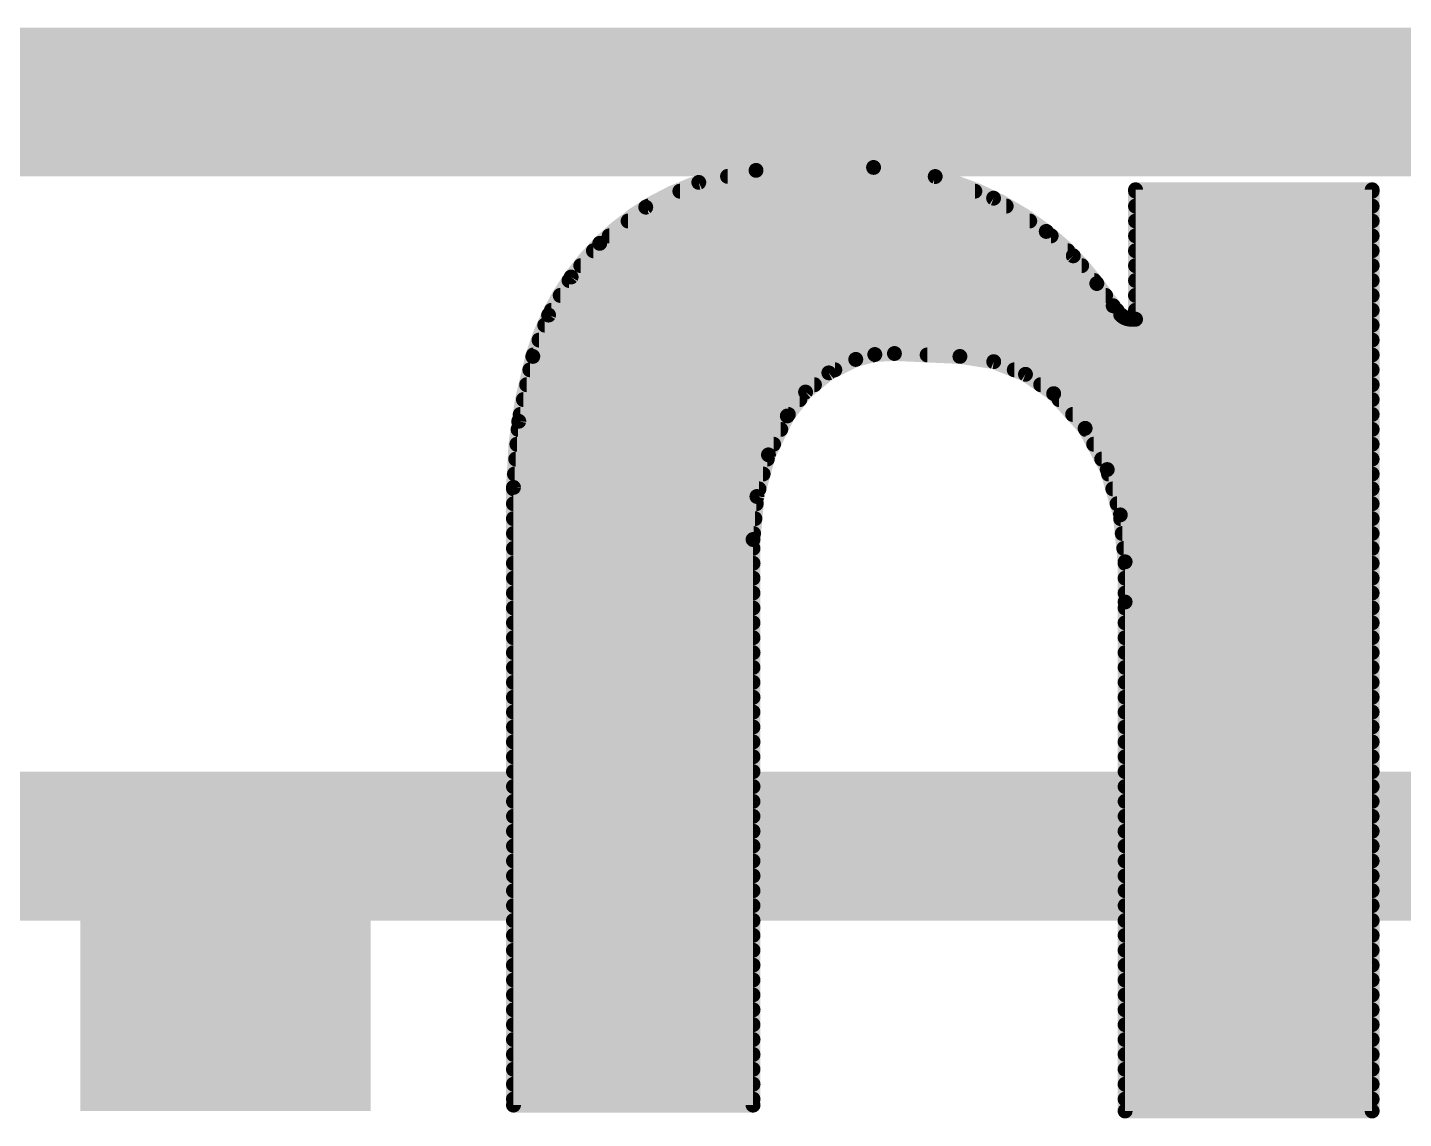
# Model space of a CAD drawing. Extents: x -15.6 to 66.2, y -11.4 to 53.5.
# Drawn here: x 24.454 to 26.802, y 23.665 to 25.527 of the extents above; entities that cross this region are included whole.
import ezdxf

# ---------------------------------------------------------------- set-up
doc = ezdxf.new("R2010")
doc.units = 0
doc.layers.add('1', color=12, linetype='CONTINUOUS')
doc.layers.add('22', color=40, linetype='CONTINUOUS')

# ---------------------------------------------------------------- blocks, each defined once
blk = doc.blocks.new('RECT')
blk.add_solid([(-0.5, -0.5), (0.5, -0.5), (-0.5, 0.5), (0.5, 0.5)])

msp = doc.modelspace()

# ---------------------------------------------------------------- linework, layer by layer
at = {"layer": '1', "const_width": 0.254}
for points in [[(20.32, 25.4), (39.37, 25.4)], [(22.86, 24.13), (41.91, 24.13)]]:
    msp.add_lwpolyline(points, dxfattribs=at)
at = {"layer": '22'}
for points, const_width in [([(25.6972, 25.2832, 0.1741), (25.4305, 25.1587)], 0.0254), ([(25.8978, 25.2882, 0.0335), (25.6972, 25.2832)], 0.0254), ([(25.697, 25.2895, 1), (25.6974, 25.2769)], 0.0127), ([(25.6966, 25.2895, 1), (25.6978, 25.2769)], 0.0127), ([(25.6985, 25.277, 1), (25.6959, 25.2894)], 0.0127), ([(25.6978, 25.2769, 1), (25.6966, 25.2895)], 0.0127), ([(25.8987, 25.2945, 1), (25.8969, 25.2819)], 0.0127), ([(26.1925, 25.179, 0.1577), (25.8978, 25.2882)], 0.0254), ([(25.8981, 25.2945, 1), (25.8975, 25.2819)], 0.0127), ([(25.8975, 25.2819, 1), (25.8981, 25.2945)], 0.0127), ([(25.898, 25.2819, 1), (25.8976, 25.2945)], 0.0127), ([(25.5982, 25.2689, 1), (25.6008, 25.2565)], 0.0127), ([(25.6022, 25.2569, 1), (25.5968, 25.2684)], 0.0127), ([(25.6486, 25.2794, 1), (25.6486, 25.2666)], 0.0127), ([(26.0052, 25.2787, 1), (26.0008, 25.2668)], 0.0127), ([(26.001, 25.2666, 1), (26.001, 25.2794)], 0.0127), ([(26.002, 25.2664, 1), (26.0039, 25.279)], 0.0127), ([(25.5672, 25.254, 1), (25.5672, 25.2413)], 0.0127), ([(26.0707, 25.2413, 1), (26.0707, 25.254)], 0.0127), ([(26.106, 25.2411, 1), (26.0992, 25.2304)], 0.0127), ([(26.1004, 25.2298, 1), (26.1048, 25.2417)], 0.0127), ([(26.3449, 25.2565, 1), (26.3449, 25.2437)], 0.0127), ([(26.3449, 25.2565, 1), (26.3449, 25.2437)], 0.0127), ([(26.3513, 25.2501, 1), (26.3386, 25.2501)], 0.0127), ([(26.3513, 25.2501, 1), (26.3386, 25.2501)], 0.0127), ([(26.3449, 25.254, 1), (26.3449, 25.2413)], 0.0127), ([(26.7551, 25.2501, 1), (26.7424, 25.2501)], 0.0127), ([(26.7551, 25.2501, 1), (26.7424, 25.2501)], 0.0127), ([(26.7487, 25.2437, 1), (26.7487, 25.2565)], 0.0127), ([(26.7487, 25.2437, 1), (26.7487, 25.2565)], 0.0127), ([(26.7487, 25.2413, 1), (26.7487, 25.254)], 0.0127), ([(25.5063, 25.2262, 1), (25.5117, 25.2147)], 0.0127), ([(25.5129, 25.2154, 1), (25.5051, 25.2254)], 0.0127), ([(25.5128, 25.2286, 1), (25.5128, 25.2158)], 0.0127), ([(26.1241, 25.2158, 1), (26.1241, 25.2286)], 0.0127), ([(26.3449, 25.2286, 1), (26.3449, 25.2158)], 0.0127), ([(26.7487, 25.2158, 1), (26.7487, 25.2286)], 0.0127), ([(25.4789, 25.2032, 1), (25.4789, 25.1904)], 0.0127), ([(26.1643, 25.1904, 1), (26.1643, 25.2032)], 0.0127), ([(26.3449, 25.2032, 1), (26.3449, 25.1904)], 0.0127), ([(26.7487, 25.1904, 1), (26.7487, 25.2032)], 0.0127), ([(25.4466, 25.1778, 1), (25.4466, 25.1651)], 0.0127), ([(26.1968, 25.1837, 1), (26.1882, 25.1743)], 0.0127), ([(26.2788, 25.0901, 0.0664), (26.1925, 25.179)], 0.0254), ([(26.1964, 25.184, 1), (26.1886, 25.174)], 0.0127), ([(26.1886, 25.174, 1), (26.1964, 25.184)], 0.0127), ([(26.1891, 25.1736, 1), (26.1959, 25.1844)], 0.0127), ([(26.2009, 25.1651, 1), (26.2009, 25.1778)], 0.0127), ([(26.3449, 25.1778, 1), (26.3449, 25.1651)], 0.0127), ([(26.7487, 25.1651, 1), (26.7487, 25.1778)], 0.0127), ([(25.4305, 25.1587, 0.1281), (25.3162, 24.9657)], 0.0254), ([(25.4197, 25.1524, 1), (25.4197, 25.1396)], 0.0127), ([(25.4266, 25.1637, 1), (25.4344, 25.1537)], 0.0127), ([(25.426, 25.1632, 1), (25.435, 25.1542)], 0.0127), ([(25.4353, 25.1546, 1), (25.4257, 25.1628)], 0.0127), ([(25.435, 25.1542, 1), (25.426, 25.1632)], 0.0127), ([(26.2291, 25.1396, 1), (26.2291, 25.1524)], 0.0127), ([(26.3449, 25.1524, 1), (26.3449, 25.1396)], 0.0127), ([(26.7487, 25.1396, 1), (26.7487, 25.1524)], 0.0127), ([(25.3981, 25.127, 1), (25.3981, 25.1142)], 0.0127), ([(26.2434, 25.1415, 1), (26.2338, 25.1333)], 0.0127), ([(26.2343, 25.1327, 1), (26.2429, 25.1421)], 0.0127), ([(26.2529, 25.1142, 1), (26.2529, 25.127)], 0.0127), ([(26.3449, 25.127, 1), (26.3449, 25.1142)], 0.0127), ([(26.7487, 25.1142, 1), (26.7487, 25.127)], 0.0127), ([(25.3781, 25.1016, 1), (25.3781, 25.0889)], 0.0127), ([(25.3768, 25.1053, 1), (25.3864, 25.0971)], 0.0127), ([(25.3871, 25.0979, 1), (25.3761, 25.1044)], 0.0127), ([(26.2745, 25.0889, 1), (26.2745, 25.1016)], 0.0127), ([(26.3449, 25.1016, 1), (26.3449, 25.0889)], 0.0127), ([(26.7487, 25.0889, 1), (26.7487, 25.1016)], 0.0127), ([(25.363, 25.0762, 1), (25.363, 25.0634)], 0.0127), ([(26.2839, 25.0939, 1), (26.2737, 25.0863)], 0.0127), ([(26.3068, 25.052, 0.0022), (26.2788, 25.0901)], 0.0254), ([(26.2839, 25.0939, 1), (26.2737, 25.0863)], 0.0127), ([(26.2737, 25.0863, 1), (26.2839, 25.0939)], 0.0127), ([(26.274, 25.086, 1), (26.2836, 25.0942)], 0.0127), ([(26.2937, 25.0634, 1), (26.2937, 25.0762)], 0.0127), ([(26.3449, 25.0762, 1), (26.3449, 25.0634)], 0.0127), ([(26.7487, 25.0634, 1), (26.7487, 25.0762)], 0.0127), ([(25.348, 25.0508, 1), (25.348, 25.038)], 0.0127), ([(26.3117, 25.0561, 1), (26.3019, 25.0479)], 0.0127), ([(26.3068, 25.052, 0.0333), (26.3195, 25.0368)], 0.0254), ([(26.3119, 25.0557, 1), (26.3017, 25.0483)], 0.0127), ([(26.3017, 25.0482, 1), (26.3119, 25.0558)], 0.0127), ([(26.3017, 25.0483, 1), (26.3119, 25.0557)], 0.0127), ([(26.3132, 25.038, 1), (26.3132, 25.0508)], 0.0127), ([(26.3449, 25.0508, 1), (26.3449, 25.038)], 0.0127), ([(26.7487, 25.038, 1), (26.7487, 25.0508)], 0.0127), ([(25.3377, 25.0395, 1), (25.3486, 25.033)], 0.0127), ([(25.3491, 25.034, 1), (25.3372, 25.0385)], 0.0127), ([(26.3231, 25.042, 1), (26.3159, 25.0316)], 0.0127), ([(26.3195, 25.0368, 0.205), (26.3373, 25.0292)], 0.0254), ([(26.3241, 25.0412, 1), (26.3149, 25.0324)], 0.0127), ([(26.3146, 25.0327, 1), (26.3244, 25.0409)], 0.0127), ([(26.3149, 25.0324, 1), (26.3241, 25.0412)], 0.0127), ([(26.3289, 25.0374, 1), (26.3264, 25.025)], 0.0127), ([(26.324, 25.026, 1), (26.3312, 25.0364)], 0.0127), ([(26.3373, 25.0356, 1), (26.3373, 25.0228)], 0.0127), ([(26.3373, 25.0356, 1), (26.3373, 25.0228)], 0.0127), ([(26.336, 25.023, 1), (26.3386, 25.0354)], 0.0127), ([(26.3373, 25.0229, 1), (26.3373, 25.0355)], 0.0127), ([(26.3386, 25.0292, 1), (26.3513, 25.0292)], 0.0127), ([(26.3386, 25.0292, 1), (26.3513, 25.0292)], 0.0127), ([(26.3449, 25.0228, 1), (26.3449, 25.0356)], 0.0127), ([(26.3449, 25.0228, 1), (26.3449, 25.0356)], 0.0127), ([(25.3366, 25.0254, 1), (25.3366, 25.0127)], 0.0127), ([(26.7487, 25.0127, 1), (26.7487, 25.0254)], 0.0127), ([(25.3269, 25, 1), (25.3269, 24.9872)], 0.0127), ([(26.7487, 24.9872, 1), (26.7487, 25)], 0.0127), ([(25.3162, 24.9657, 0.0668), (25.2832, 24.7421)], 0.0254), ([(25.3103, 24.968, 1), (25.3221, 24.9634)], 0.0127), ([(25.3101, 24.9675, 1), (25.3223, 24.9639)], 0.0127), ([(25.3224, 24.9644, 1), (25.31, 24.967)], 0.0127), ([(25.3223, 24.9639, 1), (25.3101, 24.9675)], 0.0127), ([(25.3172, 24.9746, 1), (25.3172, 24.9618)], 0.0127), ([(25.8674, 24.9606, 0.1719), (25.7505, 24.8641)], 0.0254), ([(25.8658, 24.9668, 1), (25.869, 24.9544)], 0.0127), ([(25.9334, 24.9707, 0.0992), (25.8674, 24.9606)], 0.0254), ([(25.8652, 24.9666, 1), (25.8696, 24.9546)], 0.0127), ([(25.8702, 24.9549, 1), (25.8646, 24.9663)], 0.0127), ([(25.8696, 24.9546, 1), (25.8652, 24.9666)], 0.0127), ([(25.8996, 24.9753, 1), (25.9002, 24.9626)], 0.0127), ([(25.8971, 24.9618, 1), (25.8971, 24.9746)], 0.0127), ([(25.9015, 24.9628, 1), (25.8983, 24.9751)], 0.0127), ([(25.9337, 24.977, 1), (25.9331, 24.9644)], 0.0127), ([(25.9334, 24.9707, 0.0006), (26.0452, 24.9657)], 0.0254), ([(25.9337, 24.977, 1), (25.9331, 24.9644)], 0.0127), ([(25.9337, 24.9644, 1), (25.9331, 24.977)], 0.0127), ([(25.9331, 24.9644, 1), (25.9337, 24.977)], 0.0127), ([(25.9893, 24.9746, 1), (25.9893, 24.9618)], 0.0127), ([(26.0462, 24.972, 1), (26.0442, 24.9594)], 0.0127), ([(26.2052, 24.9022, 0.1688), (26.0452, 24.9657)], 0.0254), ([(26.0455, 24.972, 1), (26.0449, 24.9594)], 0.0127), ([(26.0449, 24.9594, 1), (26.0455, 24.972)], 0.0127), ([(26.0449, 24.9594, 1), (26.0455, 24.972)], 0.0127), ([(26.1052, 24.9626, 1), (26.1005, 24.9508)], 0.0127), ([(26.1019, 24.9504, 1), (26.1038, 24.963)], 0.0127), ([(26.7487, 24.9618, 1), (26.7487, 24.9746)], 0.0127), ([(25.3112, 24.9492, 1), (25.3112, 24.9365)], 0.0127), ([(25.8186, 24.9433, 1), (25.8242, 24.932)], 0.0127), ([(25.8254, 24.9327, 1), (25.8174, 24.9425)], 0.0127), ([(25.8317, 24.9365, 1), (25.8317, 24.9492)], 0.0127), ([(26.1379, 24.9492, 1), (26.1379, 24.9365)], 0.0127), ([(26.1607, 24.9404, 1), (26.1535, 24.9299)], 0.0127), ([(26.1547, 24.9293, 1), (26.1594, 24.9411)], 0.0127), ([(26.7487, 24.9365, 1), (26.7487, 24.9492)], 0.0127), ([(25.3057, 24.9238, 1), (25.3057, 24.911)], 0.0127), ([(25.7777, 24.9098, 1), (25.7858, 24.9)], 0.0127), ([(25.7868, 24.901, 1), (25.7767, 24.9088)], 0.0127), ([(25.7969, 24.911, 1), (25.7969, 24.9238)], 0.0127), ([(26.183, 24.9238, 1), (26.183, 24.911)], 0.0127), ([(26.7487, 24.911, 1), (26.7487, 24.9238)], 0.0127), ([(25.3002, 24.8984, 1), (25.3002, 24.8856)], 0.0127), ([(25.7719, 24.8856, 1), (25.7719, 24.8984)], 0.0127), ([(26.2099, 24.9065, 1), (26.2005, 24.8979)], 0.0127), ([(26.2966, 24.7726, 0.1229), (26.2052, 24.9022)], 0.0254), ([(26.2093, 24.907, 1), (26.2011, 24.8974)], 0.0127), ([(26.2011, 24.8974, 1), (26.2093, 24.907)], 0.0127), ([(26.2016, 24.897, 1), (26.2088, 24.9074)], 0.0127), ([(26.2144, 24.8984, 1), (26.2144, 24.8856)], 0.0127), ([(26.7487, 24.8856, 1), (26.7487, 24.8984)], 0.0127), ([(25.2947, 24.873, 1), (25.2947, 24.8603)], 0.0127), ([(25.7505, 24.8641, 0.136), (25.6921, 24.6532)], 0.0254), ([(25.7455, 24.868, 1), (25.7555, 24.8602)], 0.0127), ([(25.7451, 24.8674, 1), (25.7559, 24.8608)], 0.0127), ([(25.7562, 24.8613, 1), (25.7448, 24.8669)], 0.0127), ([(25.7559, 24.8608, 1), (25.7451, 24.8674)], 0.0127), ([(25.7524, 24.8603, 1), (25.7524, 24.873)], 0.0127), ([(26.2375, 24.873, 1), (26.2375, 24.8603)], 0.0127), ([(26.7487, 24.8603, 1), (26.7487, 24.873)], 0.0127), ([(25.2911, 24.8476, 1), (25.2911, 24.8348)], 0.0127), ([(25.286, 24.8563, 1), (25.2984, 24.8537)], 0.0127), ([(25.2986, 24.8545, 1), (25.2859, 24.8555)], 0.0127), ([(25.7394, 24.8348, 1), (25.7394, 24.8476)], 0.0127), ([(26.2645, 24.846, 1), (26.2533, 24.84)], 0.0127), ([(26.2598, 24.8476, 1), (26.2598, 24.8348)], 0.0127), ([(26.2542, 24.8388, 1), (26.2636, 24.8473)], 0.0127), ([(26.7487, 24.8348, 1), (26.7487, 24.8476)], 0.0127), ([(25.2891, 24.8222, 1), (25.2891, 24.8094)], 0.0127), ([(25.7271, 24.8094, 1), (25.7271, 24.8222)], 0.0127), ([(26.2734, 24.8222, 1), (26.2734, 24.8094)], 0.0127), ([(26.7487, 24.8094, 1), (26.7487, 24.8222)], 0.0127), ([(25.2871, 24.7968, 1), (25.2871, 24.7841)], 0.0127), ([(25.7127, 24.8005, 1), (25.7241, 24.7949)], 0.0127), ([(25.7245, 24.796, 1), (25.7123, 24.7994)], 0.0127), ([(25.7164, 24.7841, 1), (25.7164, 24.7968)], 0.0127), ([(26.2871, 24.7968, 1), (26.2871, 24.7841)], 0.0127), ([(26.7487, 24.7841, 1), (26.7487, 24.7968)], 0.0127), ([(25.285, 24.7714, 1), (25.285, 24.7586)], 0.0127), ([(25.7093, 24.7586, 1), (25.7093, 24.7714)], 0.0127), ([(26.3027, 24.7744, 1), (26.2905, 24.7708)], 0.0127), ([(26.3271, 24.6151, 0.0895), (26.2966, 24.7726)], 0.0254), ([(26.3025, 24.7749, 1), (26.2907, 24.7703)], 0.0127), ([(26.2907, 24.7703, 1), (26.3025, 24.7749)], 0.0127), ([(26.291, 24.7696, 1), (26.3022, 24.7756)], 0.0127), ([(26.2988, 24.7714, 1), (26.2988, 24.7586)], 0.0127), ([(26.7487, 24.7586, 1), (26.7487, 24.7714)], 0.0127), ([(25.2896, 24.7421, 1), (25.2768, 24.7421)], 0.0127), ([(25.2896, 24.7421, 1), (25.2768, 24.7421)], 0.0127), ([(25.2832, 24.746, 1), (25.2832, 24.7333)], 0.0127), ([(25.7023, 24.7333, 1), (25.7023, 24.746)], 0.0127), ([(26.3061, 24.746, 1), (26.3061, 24.7333)], 0.0127), ([(26.7487, 24.7333, 1), (26.7487, 24.746)], 0.0127), ([(25.2769, 24.7426, 1), (25.2895, 24.7416)], 0.0127), ([(25.2769, 24.7422, 1), (25.2895, 24.742)], 0.0127), ([(25.705, 24.7261, 1), (25.6924, 24.7272)], 0.0127), ([(25.6926, 24.7283, 1), (25.7048, 24.7249)], 0.0127), ([(25.2832, 24.7206, 1), (25.2832, 24.7079)], 0.0127), ([(25.6976, 24.7079, 1), (25.6976, 24.7206)], 0.0127), ([(26.3134, 24.7206, 1), (26.3134, 24.7079)], 0.0127), ([(26.3252, 24.6959, 1), (26.3126, 24.6946)], 0.0127), ([(26.7487, 24.7079, 1), (26.7487, 24.7206)], 0.0127), ([(25.2832, 24.6952, 1), (25.2832, 24.6824)], 0.0127), ([(25.6953, 24.6824, 1), (25.6953, 24.6952)], 0.0127), ([(26.3128, 24.6935, 1), (26.325, 24.697)], 0.0127), ([(26.3195, 24.6952, 1), (26.3195, 24.6824)], 0.0127), ([(26.7487, 24.6824, 1), (26.7487, 24.6952)], 0.0127), ([(25.2832, 24.6698, 1), (25.2832, 24.6571)], 0.0127), ([(25.6985, 24.6532, 1), (25.6857, 24.6532)], 0.0127), ([(25.6985, 24.6532, 1), (25.6857, 24.6532)], 0.0127), ([(25.6858, 24.6538, 1), (25.6984, 24.6526)], 0.0127), ([(25.6858, 24.6532, 1), (25.6984, 24.6532)], 0.0127), ([(25.693, 24.6571, 1), (25.693, 24.6698)], 0.0127), ([(26.3222, 24.6698, 1), (26.3222, 24.6571)], 0.0127), ([(26.7487, 24.6571, 1), (26.7487, 24.6698)], 0.0127), ([(25.2832, 24.6444, 1), (25.2832, 24.6317)], 0.0127), ([(25.6921, 24.6317, 1), (25.6921, 24.6444)], 0.0127), ([(26.3248, 24.6444, 1), (26.3248, 24.6317)], 0.0127), ([(26.7487, 24.6317, 1), (26.7487, 24.6444)], 0.0127), ([(25.2832, 24.619, 1), (25.2832, 24.6062)], 0.0127), ([(25.6921, 24.6062, 1), (25.6921, 24.619)], 0.0127), ([(26.3335, 24.6151, 1), (26.3208, 24.6151)], 0.0127), ([(26.3271, 24.5466, 0.0064), (26.3271, 24.6151)], 0.0254), ([(26.3334, 24.6152, 1), (26.3208, 24.615)], 0.0127), ([(26.3271, 24.619, 1), (26.3271, 24.6062)], 0.0127), ([(26.3208, 24.6145, 1), (26.3334, 24.6157)], 0.0127), ([(26.3208, 24.615, 1), (26.3334, 24.6152)], 0.0127), ([(26.7487, 24.6062, 1), (26.7487, 24.619)], 0.0127), ([(25.2832, 24.5936, 1), (25.2832, 24.5809)], 0.0127), ([(25.6921, 24.5809, 1), (25.6921, 24.5936)], 0.0127), ([(26.3271, 24.5936, 1), (26.3271, 24.5809)], 0.0127), ([(26.7487, 24.5809, 1), (26.7487, 24.5936)], 0.0127), ([(25.2832, 24.5682, 1), (25.2832, 24.5555)], 0.0127), ([(25.6921, 24.5555, 1), (25.6921, 24.5682)], 0.0127), ([(26.3271, 24.5682, 1), (26.3271, 24.5555)], 0.0127), ([(26.7487, 24.5555, 1), (26.7487, 24.5682)], 0.0127), ([(25.2832, 24.5428, 1), (25.2832, 24.53)], 0.0127), ([(25.6921, 24.53, 1), (25.6921, 24.5428)], 0.0127), ([(26.3335, 24.5466, 1), (26.3208, 24.5466)], 0.0127), ([(26.3208, 24.5467, 1), (26.3334, 24.5465)], 0.0127), ([(26.3271, 24.5428, 1), (26.3271, 24.53)], 0.0127), ([(26.7487, 24.53, 1), (26.7487, 24.5428)], 0.0127), ([(25.2832, 24.5174, 1), (25.2832, 24.5047)], 0.0127), ([(25.6921, 24.5047, 1), (25.6921, 24.5174)], 0.0127), ([(26.3271, 24.5174, 1), (26.3271, 24.5047)], 0.0127), ([(26.7487, 24.5047, 1), (26.7487, 24.5174)], 0.0127), ([(25.2832, 24.492, 1), (25.2832, 24.4793)], 0.0127), ([(25.6921, 24.4793, 1), (25.6921, 24.492)], 0.0127), ([(26.3271, 24.492, 1), (26.3271, 24.4793)], 0.0127), ([(26.7487, 24.4793, 1), (26.7487, 24.492)], 0.0127), ([(25.2832, 24.4666, 1), (25.2832, 24.4538)], 0.0127), ([(25.6921, 24.4538, 1), (25.6921, 24.4666)], 0.0127), ([(26.3271, 24.4666, 1), (26.3271, 24.4538)], 0.0127), ([(26.7487, 24.4538, 1), (26.7487, 24.4666)], 0.0127), ([(25.2832, 24.4412, 1), (25.2832, 24.4285)], 0.0127), ([(25.6921, 24.4285, 1), (25.6921, 24.4412)], 0.0127), ([(26.3271, 24.4412, 1), (26.3271, 24.4285)], 0.0127), ([(26.7487, 24.4285, 1), (26.7487, 24.4412)], 0.0127), ([(25.2832, 24.4158, 1), (25.2832, 24.4031)], 0.0127), ([(25.6921, 24.4031, 1), (25.6921, 24.4158)], 0.0127), ([(26.3271, 24.4158, 1), (26.3271, 24.4031)], 0.0127), ([(26.7487, 24.4031, 1), (26.7487, 24.4158)], 0.0127), ([(25.2832, 24.3904, 1), (25.2832, 24.3776)], 0.0127), ([(25.6921, 24.3776, 1), (25.6921, 24.3904)], 0.0127), ([(26.3271, 24.3904, 1), (26.3271, 24.3776)], 0.0127), ([(26.7487, 24.3776, 1), (26.7487, 24.3904)], 0.0127), ([(25.2832, 24.365, 1), (25.2832, 24.3523)], 0.0127), ([(25.6921, 24.3523, 1), (25.6921, 24.365)], 0.0127), ([(26.3271, 24.365, 1), (26.3271, 24.3523)], 0.0127), ([(26.7487, 24.3523, 1), (26.7487, 24.365)], 0.0127), ([(25.2832, 24.3396, 1), (25.2832, 24.3269)], 0.0127), ([(25.6921, 24.3269, 1), (25.6921, 24.3396)], 0.0127), ([(26.3271, 24.3396, 1), (26.3271, 24.3269)], 0.0127), ([(26.7487, 24.3269, 1), (26.7487, 24.3396)], 0.0127), ([(25.2832, 24.3142, 1), (25.2832, 24.3014)], 0.0127), ([(25.6921, 24.3014, 1), (25.6921, 24.3142)], 0.0127), ([(26.3271, 24.3142, 1), (26.3271, 24.3014)], 0.0127), ([(26.7487, 24.3014, 1), (26.7487, 24.3142)], 0.0127), ([(25.2832, 24.2888, 1), (25.2832, 24.2761)], 0.0127), ([(25.6921, 24.2761, 1), (25.6921, 24.2888)], 0.0127), ([(26.3271, 24.2888, 1), (26.3271, 24.2761)], 0.0127), ([(26.7487, 24.2761, 1), (26.7487, 24.2888)], 0.0127), ([(25.2832, 24.2634, 1), (25.2832, 24.2507)], 0.0127), ([(25.6921, 24.2507, 1), (25.6921, 24.2634)], 0.0127), ([(26.3271, 24.2634, 1), (26.3271, 24.2507)], 0.0127), ([(26.7487, 24.2507, 1), (26.7487, 24.2634)], 0.0127), ([(25.2832, 24.238, 1), (25.2832, 24.2252)], 0.0127), ([(25.6921, 24.2252, 1), (25.6921, 24.238)], 0.0127), ([(26.3271, 24.238, 1), (26.3271, 24.2252)], 0.0127), ([(26.7487, 24.2252, 1), (26.7487, 24.238)], 0.0127), ([(25.2832, 24.2126, 1), (25.2832, 24.1999)], 0.0127), ([(25.6921, 24.1999, 1), (25.6921, 24.2126)], 0.0127), ([(26.3271, 24.2126, 1), (26.3271, 24.1999)], 0.0127), ([(26.7487, 24.1999, 1), (26.7487, 24.2126)], 0.0127), ([(25.2832, 24.1872, 1), (25.2832, 24.1745)], 0.0127), ([(25.6921, 24.1745, 1), (25.6921, 24.1872)], 0.0127), ([(26.3271, 24.1872, 1), (26.3271, 24.1745)], 0.0127), ([(26.7487, 24.1745, 1), (26.7487, 24.1872)], 0.0127), ([(25.2832, 24.1618, 1), (25.2832, 24.149)], 0.0127), ([(25.6921, 24.149, 1), (25.6921, 24.1618)], 0.0127), ([(26.3271, 24.1618, 1), (26.3271, 24.149)], 0.0127), ([(26.7487, 24.149, 1), (26.7487, 24.1618)], 0.0127), ([(25.2832, 24.1364, 1), (25.2832, 24.1237)], 0.0127), ([(25.6921, 24.1237, 1), (25.6921, 24.1364)], 0.0127), ([(26.3271, 24.1364, 1), (26.3271, 24.1237)], 0.0127), ([(26.7487, 24.1237, 1), (26.7487, 24.1364)], 0.0127), ([(25.2832, 24.111, 1), (25.2832, 24.0983)], 0.0127), ([(25.6921, 24.0983, 1), (25.6921, 24.111)], 0.0127), ([(26.3271, 24.111, 1), (26.3271, 24.0983)], 0.0127), ([(26.7487, 24.0983, 1), (26.7487, 24.111)], 0.0127), ([(25.2832, 24.0856, 1), (25.2832, 24.0728)], 0.0127), ([(25.6921, 24.0728, 1), (25.6921, 24.0856)], 0.0127), ([(26.3271, 24.0856, 1), (26.3271, 24.0728)], 0.0127), ([(26.7487, 24.0728, 1), (26.7487, 24.0856)], 0.0127), ([(25.2832, 24.0602, 1), (25.2832, 24.0475)], 0.0127), ([(25.6921, 24.0475, 1), (25.6921, 24.0602)], 0.0127), ([(26.3271, 24.0602, 1), (26.3271, 24.0475)], 0.0127), ([(26.7487, 24.0475, 1), (26.7487, 24.0602)], 0.0127), ([(25.2832, 24.0348, 1), (25.2832, 24.0221)], 0.0127), ([(25.6921, 24.0221, 1), (25.6921, 24.0348)], 0.0127), ([(26.3271, 24.0348, 1), (26.3271, 24.0221)], 0.0127), ([(26.7487, 24.0221, 1), (26.7487, 24.0348)], 0.0127), ([(25.2832, 24.0094, 1), (25.2832, 23.9966)], 0.0127), ([(25.6921, 23.9966, 1), (25.6921, 24.0094)], 0.0127), ([(26.3271, 24.0094, 1), (26.3271, 23.9966)], 0.0127), ([(26.7487, 23.9966, 1), (26.7487, 24.0094)], 0.0127), ([(25.2832, 23.984, 1), (25.2832, 23.9713)], 0.0127), ([(25.6921, 23.9713, 1), (25.6921, 23.984)], 0.0127), ([(26.3271, 23.984, 1), (26.3271, 23.9713)], 0.0127), ([(26.7487, 23.9713, 1), (26.7487, 23.984)], 0.0127), ([(25.2832, 23.9586, 1), (25.2832, 23.9459)], 0.0127), ([(25.6921, 23.9459, 1), (25.6921, 23.9586)], 0.0127), ([(26.3271, 23.9586, 1), (26.3271, 23.9459)], 0.0127), ([(26.7487, 23.9459, 1), (26.7487, 23.9586)], 0.0127), ([(25.2832, 23.9332, 1), (25.2832, 23.9204)], 0.0127), ([(25.6921, 23.9204, 1), (25.6921, 23.9332)], 0.0127), ([(26.3271, 23.9332, 1), (26.3271, 23.9204)], 0.0127), ([(26.7487, 23.9204, 1), (26.7487, 23.9332)], 0.0127), ([(25.2832, 23.9078, 1), (25.2832, 23.8951)], 0.0127), ([(25.6921, 23.8951, 1), (25.6921, 23.9078)], 0.0127), ([(26.3271, 23.9078, 1), (26.3271, 23.8951)], 0.0127), ([(26.7487, 23.8951, 1), (26.7487, 23.9078)], 0.0127), ([(25.2832, 23.8824, 1), (25.2832, 23.8697)], 0.0127), ([(25.6921, 23.8697, 1), (25.6921, 23.8824)], 0.0127), ([(26.3271, 23.8824, 1), (26.3271, 23.8697)], 0.0127), ([(26.7487, 23.8697, 1), (26.7487, 23.8824)], 0.0127), ([(25.2832, 23.857, 1), (25.2832, 23.8442)], 0.0127), ([(25.6921, 23.8442, 1), (25.6921, 23.857)], 0.0127), ([(26.3271, 23.857, 1), (26.3271, 23.8442)], 0.0127), ([(26.7487, 23.8442, 1), (26.7487, 23.857)], 0.0127), ([(25.2832, 23.8316, 1), (25.2832, 23.8189)], 0.0127), ([(25.6921, 23.8189, 1), (25.6921, 23.8316)], 0.0127), ([(26.3271, 23.8316, 1), (26.3271, 23.8189)], 0.0127), ([(26.7487, 23.8189, 1), (26.7487, 23.8316)], 0.0127), ([(25.2832, 23.8062, 1), (25.2832, 23.7934)], 0.0127), ([(25.6921, 23.7934, 1), (25.6921, 23.8062)], 0.0127), ([(26.3271, 23.8062, 1), (26.3271, 23.7934)], 0.0127), ([(26.7487, 23.7934, 1), (26.7487, 23.8062)], 0.0127), ([(25.2832, 23.7808, 1), (25.2832, 23.768)], 0.0127), ([(25.6921, 23.768, 1), (25.6921, 23.7808)], 0.0127), ([(26.3271, 23.7808, 1), (26.3271, 23.768)], 0.0127), ([(26.7487, 23.768, 1), (26.7487, 23.7808)], 0.0127), ([(25.2832, 23.7554, 1), (25.2832, 23.7427)], 0.0127), ([(25.6921, 23.7427, 1), (25.6921, 23.7554)], 0.0127), ([(26.3271, 23.7554, 1), (26.3271, 23.7427)], 0.0127), ([(26.7487, 23.7427, 1), (26.7487, 23.7554)], 0.0127), ([(25.2832, 23.73, 1), (25.2832, 23.7172)], 0.0127), ([(25.6921, 23.7172, 1), (25.6921, 23.73)], 0.0127), ([(26.3271, 23.73, 1), (26.3271, 23.7172)], 0.0127), ([(26.7487, 23.7172, 1), (26.7487, 23.73)], 0.0127), ([(25.2832, 23.7046, 1), (25.2832, 23.6918)], 0.0127), ([(25.2832, 23.6944, 1), (25.2832, 23.6817)], 0.0127), ([(25.2832, 23.6944, 1), (25.2832, 23.6817)], 0.0127), ([(25.6921, 23.6918, 1), (25.6921, 23.7046)], 0.0127), ([(25.6921, 23.6817, 1), (25.6921, 23.6944)], 0.0127), ([(25.6921, 23.6817, 1), (25.6921, 23.6944)], 0.0127), ([(26.3271, 23.7046, 1), (26.3271, 23.6918)], 0.0127), ([(26.7487, 23.6918, 1), (26.7487, 23.7046)], 0.0127), ([(25.2768, 23.688, 1), (25.2896, 23.688)], 0.0127), ([(25.2768, 23.688, 1), (25.2896, 23.688)], 0.0127), ([(25.6857, 23.688, 1), (25.6985, 23.688)], 0.0127), ([(25.6857, 23.688, 1), (25.6985, 23.688)], 0.0127), ([(26.3271, 23.6843, 1), (26.3271, 23.6715)], 0.0127), ([(26.3271, 23.6843, 1), (26.3271, 23.6715)], 0.0127), ([(26.3208, 23.6779, 1), (26.3335, 23.6779)], 0.0127), ([(26.3208, 23.6779, 1), (26.3335, 23.6779)], 0.0127), ([(26.7424, 23.6779, 1), (26.7551, 23.6779)], 0.0127), ([(26.7424, 23.6779, 1), (26.7551, 23.6779)], 0.0127), ([(26.7487, 23.6715, 1), (26.7487, 23.6843)], 0.0127), ([(26.7487, 23.6715, 1), (26.7487, 23.6843)], 0.0127)]:
    msp.add_lwpolyline(points, format="xyb", dxfattribs=dict(at, const_width=const_width))
at = {"layer": '22', "const_width": 0.0254}
for points in [[(25.6972, 25.2832), (25.5995, 25.2627)], [(25.8978, 25.2882), (25.6972, 25.2832)], [(26.003, 25.2727), (25.8978, 25.2882)], [(25.5995, 25.2627), (25.509, 25.2204)], [(25.6486, 25.273), (26.001, 25.273)], [(26.1026, 25.2358), (26.003, 25.2727)], [(25.5672, 25.2476), (26.0707, 25.2476)], [(26.1925, 25.179), (26.1026, 25.2358)], [(26.7487, 25.2501), (26.3449, 25.2501)], [(26.3449, 25.2501), (26.3449, 25.0292)], [(26.7487, 25.2501), (26.3449, 25.2501)], [(26.3449, 25.2501), (26.3449, 25.0292)], [(26.3449, 25.2476), (26.7487, 25.2476)], [(26.7487, 23.6779), (26.7487, 25.2501)], [(26.7487, 23.6779), (26.7487, 25.2501)], [(25.509, 25.2204), (25.4305, 25.1587)], [(25.5128, 25.2222), (26.1241, 25.2222)], [(26.3449, 25.2222), (26.7487, 25.2222)], [(25.4789, 25.1968), (26.1643, 25.1968)], [(26.3449, 25.1968), (26.7487, 25.1968)], [(25.4466, 25.1714), (26.2009, 25.1714)], [(26.2386, 25.1374), (26.1925, 25.179)], [(26.3449, 25.1714), (26.7487, 25.1714)], [(25.4305, 25.1587), (25.3816, 25.1012)], [(25.4197, 25.146), (26.2291, 25.146)], [(26.3449, 25.146), (26.7487, 25.146)], [(25.3981, 25.1206), (26.2529, 25.1206)], [(26.2788, 25.0901), (26.2386, 25.1374)], [(26.3449, 25.1206), (26.7487, 25.1206)], [(25.3816, 25.1012), (25.3431, 25.0362)], [(25.3781, 25.0952), (26.2745, 25.0952)], [(26.3449, 25.0952), (26.7487, 25.0952)], [(25.363, 25.0698), (26.2937, 25.0698)], [(26.3068, 25.052), (26.2788, 25.0901)], [(26.3449, 25.0698), (26.7487, 25.0698)], [(25.348, 25.0444), (26.3132, 25.0444)], [(26.3195, 25.0368), (26.3068, 25.052)], [(26.3449, 25.0444), (26.7487, 25.0444)], [(25.3431, 25.0362), (25.3162, 24.9657)], [(26.3276, 25.0312), (26.3195, 25.0368)], [(26.3373, 25.0292), (26.3276, 25.0312)], [(26.3449, 25.0292), (26.3373, 25.0292)], [(26.3449, 25.0292), (26.3373, 25.0292)], [(25.3366, 25.019), (26.7487, 25.019)], [(25.3269, 24.9936), (26.7487, 24.9936)], [(25.3162, 24.9657), (25.2922, 24.855)], [(25.3172, 24.9682), (25.8971, 24.9682)], [(25.8214, 24.9376), (25.8674, 24.9606)], [(25.8674, 24.9606), (25.8999, 24.9689)], [(25.8999, 24.9689), (25.9334, 24.9707)], [(25.9334, 24.9707), (26.0452, 24.9657)], [(25.9893, 24.9682), (26.7487, 24.9682)], [(26.0452, 24.9657), (26.1028, 24.9567)], [(26.1028, 24.9567), (26.1571, 24.9352)], [(25.3112, 24.9428), (25.8317, 24.9428)], [(25.7818, 24.9049), (25.8214, 24.9376)], [(26.1379, 24.9428), (26.7487, 24.9428)], [(26.1571, 24.9352), (26.2052, 24.9022)], [(25.3057, 24.9174), (25.7969, 24.9174)], [(25.7505, 24.8641), (25.7818, 24.9049)], [(26.183, 24.9174), (26.7487, 24.9174)], [(25.3002, 24.892), (25.7719, 24.892)], [(26.2052, 24.9022), (26.2589, 24.843)], [(26.2144, 24.892), (26.7487, 24.892)], [(25.2947, 24.8666), (25.7524, 24.8666)], [(25.7184, 24.7977), (25.7505, 24.8641)], [(26.2375, 24.8666), (26.7487, 24.8666)], [(25.2922, 24.855), (25.2832, 24.7421)], [(25.2911, 24.8412), (25.7394, 24.8412)], [(26.2589, 24.843), (26.2966, 24.7726)], [(26.2598, 24.8412), (26.7487, 24.8412)], [(25.2891, 24.8158), (25.7271, 24.8158)], [(26.2734, 24.8158), (26.7487, 24.8158)], [(25.2871, 24.7904), (25.7164, 24.7904)], [(25.6987, 24.7266), (25.7184, 24.7977)], [(26.2871, 24.7904), (26.7487, 24.7904)], [(25.285, 24.765), (25.7093, 24.765)], [(26.2966, 24.7726), (26.3189, 24.6952)], [(26.2988, 24.765), (26.7487, 24.765)], [(25.2832, 24.7421), (25.2832, 23.688)], [(25.2832, 24.7421), (25.2832, 23.688)], [(25.2832, 24.7396), (25.7023, 24.7396)], [(26.3061, 24.7396), (26.7487, 24.7396)], [(25.6921, 24.6532), (25.6987, 24.7266)], [(25.2832, 24.7142), (25.6976, 24.7142)], [(26.3134, 24.7142), (26.7487, 24.7142)], [(26.3189, 24.6952), (26.3271, 24.6151)], [(25.2832, 24.6888), (25.6953, 24.6888)], [(26.3195, 24.6888), (26.7487, 24.6888)], [(25.2832, 24.6634), (25.693, 24.6634)], [(25.6921, 23.688), (25.6921, 24.6532)], [(25.6921, 23.688), (25.6921, 24.6532)], [(26.3222, 24.6634), (26.7487, 24.6634)], [(25.2832, 24.638), (25.6921, 24.638)], [(26.3248, 24.638), (26.7487, 24.638)], [(25.2832, 24.6126), (25.6921, 24.6126)], [(26.3271, 24.6151), (26.3271, 23.6779)], [(26.3271, 24.6126), (26.7487, 24.6126)], [(25.2832, 24.5872), (25.6921, 24.5872)], [(26.3271, 24.5872), (26.7487, 24.5872)], [(25.2832, 24.5618), (25.6921, 24.5618)], [(26.3271, 24.5618), (26.7487, 24.5618)], [(25.2832, 24.5364), (25.6921, 24.5364)], [(26.3271, 24.5466), (26.3271, 23.6779)], [(26.3271, 24.5364), (26.7487, 24.5364)], [(25.2832, 24.511), (25.6921, 24.511)], [(26.3271, 24.511), (26.7487, 24.511)], [(25.2832, 24.4856), (25.6921, 24.4856)], [(26.3271, 24.4856), (26.7487, 24.4856)], [(25.2832, 24.4602), (25.6921, 24.4602)], [(26.3271, 24.4602), (26.7487, 24.4602)], [(25.2832, 24.4348), (25.6921, 24.4348)], [(26.3271, 24.4348), (26.7487, 24.4348)], [(25.2832, 24.4094), (25.6921, 24.4094)], [(26.3271, 24.4094), (26.7487, 24.4094)], [(25.2832, 24.384), (25.6921, 24.384)], [(26.3271, 24.384), (26.7487, 24.384)], [(25.2832, 24.3586), (25.6921, 24.3586)], [(26.3271, 24.3586), (26.7487, 24.3586)], [(25.2832, 24.3332), (25.6921, 24.3332)], [(26.3271, 24.3332), (26.7487, 24.3332)], [(25.2832, 24.3078), (25.6921, 24.3078)], [(26.3271, 24.3078), (26.7487, 24.3078)], [(25.2832, 24.2824), (25.6921, 24.2824)], [(26.3271, 24.2824), (26.7487, 24.2824)], [(25.2832, 24.257), (25.6921, 24.257)], [(26.3271, 24.257), (26.7487, 24.257)], [(25.2832, 24.2316), (25.6921, 24.2316)], [(26.3271, 24.2316), (26.7487, 24.2316)], [(25.2832, 24.2062), (25.6921, 24.2062)], [(26.3271, 24.2062), (26.7487, 24.2062)], [(25.2832, 24.1808), (25.6921, 24.1808)], [(26.3271, 24.1808), (26.7487, 24.1808)], [(25.2832, 24.1554), (25.6921, 24.1554)], [(26.3271, 24.1554), (26.7487, 24.1554)], [(25.2832, 24.13), (25.6921, 24.13)], [(26.3271, 24.13), (26.7487, 24.13)], [(25.2832, 24.1046), (25.6921, 24.1046)], [(26.3271, 24.1046), (26.7487, 24.1046)], [(25.2832, 24.0792), (25.6921, 24.0792)], [(26.3271, 24.0792), (26.7487, 24.0792)], [(25.2832, 24.0538), (25.6921, 24.0538)], [(26.3271, 24.0538), (26.7487, 24.0538)], [(25.2832, 24.0284), (25.6921, 24.0284)], [(26.3271, 24.0284), (26.7487, 24.0284)], [(25.2832, 24.003), (25.6921, 24.003)], [(26.3271, 24.003), (26.7487, 24.003)], [(25.2832, 23.9776), (25.6921, 23.9776)], [(26.3271, 23.9776), (26.7487, 23.9776)], [(25.2832, 23.9522), (25.6921, 23.9522)], [(26.3271, 23.9522), (26.7487, 23.9522)], [(25.2832, 23.9268), (25.6921, 23.9268)], [(26.3271, 23.9268), (26.7487, 23.9268)], [(25.2832, 23.9014), (25.6921, 23.9014)], [(26.3271, 23.9014), (26.7487, 23.9014)], [(25.2832, 23.876), (25.6921, 23.876)], [(26.3271, 23.876), (26.7487, 23.876)], [(25.2832, 23.8506), (25.6921, 23.8506)], [(26.3271, 23.8506), (26.7487, 23.8506)], [(25.2832, 23.8252), (25.6921, 23.8252)], [(26.3271, 23.8252), (26.7487, 23.8252)], [(25.2832, 23.7998), (25.6921, 23.7998)], [(26.3271, 23.7998), (26.7487, 23.7998)], [(25.2832, 23.7744), (25.6921, 23.7744)], [(26.3271, 23.7744), (26.7487, 23.7744)], [(25.2832, 23.749), (25.6921, 23.749)], [(26.3271, 23.749), (26.7487, 23.749)], [(25.2832, 23.7236), (25.6921, 23.7236)], [(26.3271, 23.7236), (26.7487, 23.7236)], [(25.2832, 23.6982), (25.6921, 23.6982)], [(25.2832, 23.688), (25.6921, 23.688)], [(25.2832, 23.688), (25.6921, 23.688)], [(26.3271, 23.6982), (26.7487, 23.6982)], [(26.3271, 23.6779), (26.7487, 23.6779)], [(26.3271, 23.6779), (26.7487, 23.6779)]]:
    msp.add_lwpolyline(points, dxfattribs=at)

# ---------------------------------------------------------------- block references
at = {"layer": '22', "xscale": 0.4953, "yscale": 0.4851, "rotation": 180}
msp.add_blockref('RECT', (24.7917, 23.9205), dxfattribs=at)

doc.saveas('drawing.dxf')
